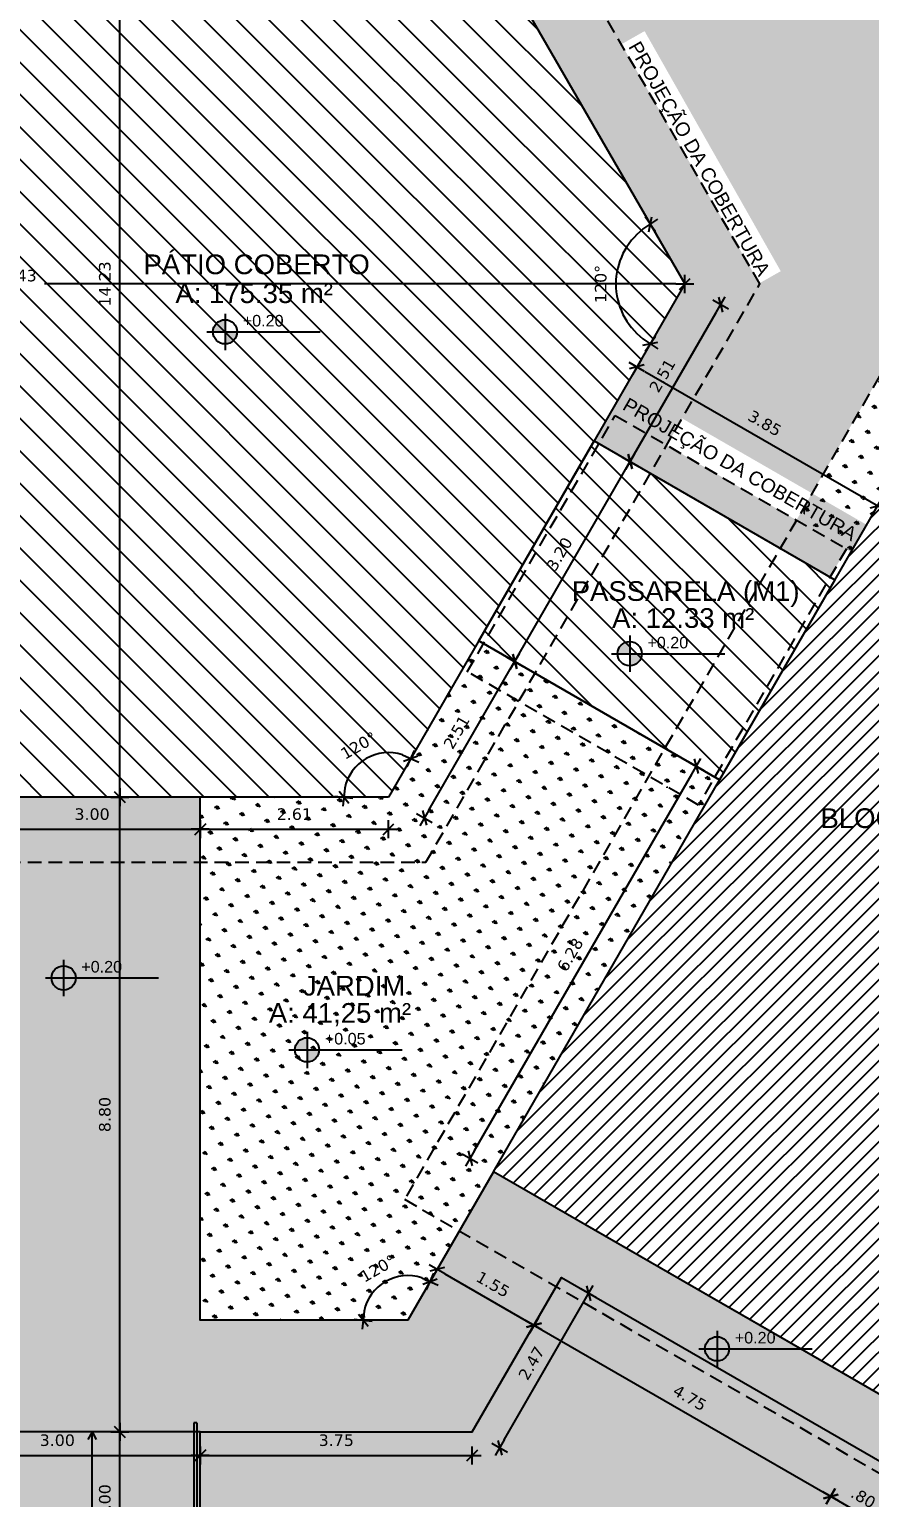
# Model space of a CAD drawing. Extents: x 386 to 569, y 47 to 136.
# Drawn here: x 452.67 to 464.32, y 81.12 to 101.48 of the extents above; entities that cross this region are included whole.
import ezdxf

# ---------------------------------------------------------------- set-up
doc = ezdxf.new("R2010")
doc.units = 0
doc.header["$LTSCALE"] = 0.005
doc.header["$PDMODE"] = 3
doc.linetypes.add('HIDDEN', pattern=[9.525, 6.35, -3.175])
doc.linetypes.add('TRACEJADO_G', pattern=[0.375, 0.25, -0.125])
doc.layers.get('0').update_dxf_attribs({"linetype": 'CONTINUOUS'})
doc.layers.get('DEFPOINTS').update_dxf_attribs({"linetype": 'CONTINUOUS'})
for name, color, linetype in [('A-PARED', 5, 'CONTINUOUS'), ('A-PAREDE', 5, 'CONTINUOUS'), ('A-PISOS-CTEL', 2, 'TRACEJADO_G'), ('A-PISOS-NIVEL', 1, 'CONTINUOUS'), ('A-PROJCOBERTURA', 7, 'HIDDEN'), ('AR-VEGETAÇÃO_árvores', 96, 'HIDDEN'), ('ARQ-CTA-1_100', 1, 'CONTINUOUS'), ('ARQ-HTC', 9, 'CONTINUOUS'), ('ARQ-PIS-VISTA', 8, 'CONTINUOUS'), ('ARQ-SMB-1_100', 1, 'CONTINUOUS'), ('ARQ-TXT-1_050', 2, 'CONTINUOUS'), ('ARQ-TXT-1_075', 2, 'CONTINUOUS')]:
    doc.layers.add(name, color=color, linetype=linetype)
doc.styles.add('ESC-50-A20', font='arial.ttf', dxfattribs={"height": 0.1})
doc.styles.add('FNDE Texto Cota 0100', font='verdana.ttf', dxfattribs={"height": 0.16})
doc.dimstyles.new('FNDE 1-0100', dxfattribs={"dimscale": 2.5, "dimtxt": 0.16, "dimasz": 0.05, "dimexe": 0.15, "dimexo": 0.15, "dimgap": 0.05, "dimtad": 1, "dimzin": 4, "dimdsep": 46, "dimtxsty": 'FNDE Texto Cota 0100', "dimblk": 'tic', "dimcen": 0.15, "dimdle": 0.15, "dimse1": 1, "dimse2": 1, "dimclrd": 251, "dimclre": 251, "dimclrt": 256, "dimaunit": 1, "dimadec": 3, "dimazin": 0, "dimtfac": 1, "dimtix": 1, "dimtmove": 2, "dimatfit": 3, "dimldrblk": 'tic', "dimfxl": 0.15, "dimtvp": 1, "dimtolj": 1, "dimtzin": 0, "dimarcsym": 0})
pattern_1 = [(255, (84.715, 34.55552), (0.127, -0.21997045), [0.047625, -0.31158524]), (210, (84.715, 34.55552), (0.127, -0.21997045), [0.047625, -0.206375]), (300, (84.715, 34.55552), (0.21997045, 0.127), [0.047625, -0.206375])]

# ---------------------------------------------------------------- blocks, each defined once
blk = doc.blocks.new('tic')
at = {"color": 251}
for p, q in [((-1, 0), (1, 0)), ((0, -1), (0, 1))]:
    blk.add_line(p, q, dxfattribs=at)
blk.add_line((-0.6, -0.6), (0.6, 0.6))
blk = doc.blocks.new('*D22')
at = {"layer": 'ARQ-CTA-1_100', "color": 251, "lineweight": -2, "transparency": 16777216}
blk.add_line((453.929, 79.159), (453.929, 81.909), dxfattribs=at)
at = {"layer": 'DEFPOINTS', "color": 0, "transparency": 16777216}
for p in [(453.929, 82.034), (455.043, 82.034), (455.043, 79.034)]:
    blk.add_point(p, dxfattribs=at)
at = {"layer": 'ARQ-CTA-1_100', "color": 251, "lineweight": -2, "transparency": 16777216, "xscale": 0.125, "yscale": 0.125, "zscale": 0.125}
for p, rotation in [((453.929, 82.034), 90), ((453.929, 79.034), 270)]:
    blk.add_blockref('tic', p, dxfattribs=dict(at, rotation=rotation))
at = {"layer": 'ARQ-CTA-1_100', "transparency": 16777216, "insert": (453.721, 81.065), "char_height": 0.16, "attachment_point": 5, "rotation": 90, "style": 'FNDE Texto Cota 0100'}
blk.add_mtext('\\A1;3.00', dxfattribs=at)
blk = doc.blocks.new('*D23')
at = {"layer": 'ARQ-CTA-1_100', "color": 251, "lineweight": -2, "transparency": 16777216}
blk.add_line((453.929, 82.159), (453.929, 90.709), dxfattribs=at)
at = {"layer": 'DEFPOINTS', "color": 0, "transparency": 16777216}
for p in [(453.929, 90.834), (455.043, 90.834), (455.043, 82.034)]:
    blk.add_point(p, dxfattribs=at)
at = {"layer": 'ARQ-CTA-1_100', "color": 251, "lineweight": -2, "transparency": 16777216, "xscale": 0.125, "yscale": 0.125, "zscale": 0.125}
for p, rotation in [((453.929, 90.834), 90), ((453.929, 82.034), 270)]:
    blk.add_blockref('tic', p, dxfattribs=dict(at, rotation=rotation))
at = {"layer": 'ARQ-CTA-1_100', "transparency": 16777216, "insert": (453.721, 86.434), "char_height": 0.16, "attachment_point": 5, "rotation": 90, "style": 'FNDE Texto Cota 0100'}
blk.add_mtext('\\A1;8.80', dxfattribs=at)
blk = doc.blocks.new('*D29')
at = {"layer": 'ARQ-CTA-1_100', "color": 251, "lineweight": -2, "transparency": 16777216}
blk.add_line((458.434, 84.226), (459.56, 83.576), dxfattribs=at)
at = {"layer": 'DEFPOINTS', "color": 0, "transparency": 16777216}
for p in [(459.106, 85.641), (460.449, 84.867), (459.668, 83.514)]:
    blk.add_point(p, dxfattribs=at)
at = {"layer": 'ARQ-CTA-1_100', "color": 251, "lineweight": -2, "transparency": 16777216, "xscale": 0.125, "yscale": 0.125, "zscale": 0.125}
for p, rotation in [((458.326, 84.288), 150.0227978789123), ((459.668, 83.514), 330.0227978789123)]:
    blk.add_blockref('tic', p, dxfattribs=dict(at, rotation=rotation))
at = {"layer": 'ARQ-CTA-1_100', "transparency": 16777216, "insert": (459.1, 84.08), "char_height": 0.16, "attachment_point": 5, "rotation": 330.0228, "style": 'FNDE Texto Cota 0100'}
blk.add_mtext('\\A1;1.55', dxfattribs=at)
blk = doc.blocks.new('*D30')
at = {"layer": 'ARQ-CTA-1_100', "color": 251, "lineweight": -2, "transparency": 16777216}
blk.add_line((459.776, 83.451), (463.674, 81.202), dxfattribs=at)
at = {"layer": 'DEFPOINTS', "color": 0, "transparency": 16777216}
for p in [(460.449, 84.867), (464.563, 82.493), (463.782, 81.14)]:
    blk.add_point(p, dxfattribs=at)
at = {"layer": 'ARQ-CTA-1_100', "color": 251, "lineweight": -2, "transparency": 16777216, "xscale": 0.125, "yscale": 0.125, "zscale": 0.125}
for p, rotation in [((459.668, 83.513), 150.0227978788744), ((463.782, 81.14), 330.0227978788744)]:
    blk.add_blockref('tic', p, dxfattribs=dict(at, rotation=rotation))
at = {"layer": 'ARQ-CTA-1_100', "transparency": 16777216, "insert": (461.828, 82.506), "char_height": 0.16, "attachment_point": 5, "rotation": 330.0228, "style": 'FNDE Texto Cota 0100'}
blk.add_mtext('\\A1;4.75', dxfattribs=at)
blk = doc.blocks.new('*D31')
at = {"layer": 'ARQ-CTA-1_100', "color": 251, "lineweight": -2, "transparency": 16777216}
blk.add_line((463.891, 81.077), (464.367, 80.803), dxfattribs=at)
at = {"layer": 'DEFPOINTS', "color": 0, "transparency": 16777216}
for p in [(464.563, 82.493), (465.256, 82.094), (464.475, 80.74)]:
    blk.add_point(p, dxfattribs=at)
at = {"layer": 'ARQ-CTA-1_100', "color": 251, "lineweight": -2, "transparency": 16777216, "xscale": 0.125, "yscale": 0.125, "zscale": 0.125}
for p, rotation in [((463.782, 81.14), 150.0227978788753), ((464.475, 80.74), 330.0227978788753)]:
    blk.add_blockref('tic', p, dxfattribs=dict(at, rotation=rotation))
at = {"layer": 'ARQ-CTA-1_100', "transparency": 16777216, "insert": (464.233, 81.121), "char_height": 0.16, "attachment_point": 5, "rotation": 330.0228, "style": 'FNDE Texto Cota 0100'}
blk.add_mtext('\\A1;.80', dxfattribs=at)
blk = doc.blocks.new('*D68')
at = {"layer": 'ARQ-CTA-1_100', "color": 251, "lineweight": -2, "ltscale": 0.1, "transparency": 16777216}
blk.add_line((461.203, 96.737), (464.324, 94.937), dxfattribs=at)
at = {"layer": 'DEFPOINTS', "color": 0, "ltscale": 0.1, "transparency": 16777216}
for p in [(460.503, 95.774), (464.432, 94.874), (463.84, 93.849)]:
    blk.add_point(p, dxfattribs=at)
at = {"layer": 'ARQ-CTA-1_100', "color": 251, "lineweight": -2, "ltscale": 0.1, "transparency": 16777216, "xscale": 0.125, "yscale": 0.125, "zscale": 0.125}
for p, rotation in [((461.094, 96.799), 150.0227978788346), ((464.432, 94.874), 330.0227978788346)]:
    blk.add_blockref('tic', p, dxfattribs=dict(at, rotation=rotation))
at = {"layer": 'ARQ-CTA-1_100', "ltscale": 0.1, "transparency": 16777216, "insert": (462.867, 96.018), "char_height": 0.16, "attachment_point": 5, "rotation": 330.0228, "style": 'FNDE Texto Cota 0100'}
blk.add_mtext('\\A1;3.85', dxfattribs=at)
blk = doc.blocks.new('*D69')
at = {"layer": 'ARQ-CTA-1_100', "color": 251, "lineweight": -2, "ltscale": 0.1, "transparency": 16777216}
blk.add_line((459.463, 92.823), (460.937, 95.378), dxfattribs=at)
at = {"layer": 'DEFPOINTS', "color": 0, "ltscale": 0.1, "transparency": 16777216}
for p in [(461, 95.487), (461.424, 95.242), (459.825, 92.47)]:
    blk.add_point(p, dxfattribs=at)
at = {"layer": 'ARQ-CTA-1_100', "color": 251, "lineweight": -2, "ltscale": 0.1, "transparency": 16777216, "xscale": 0.125, "yscale": 0.125, "zscale": 0.125}
for p, rotation in [((461, 95.487), 60.02279787893405), ((459.401, 92.715), 240.0227978789341)]:
    blk.add_blockref('tic', p, dxfattribs=dict(at, rotation=rotation))
at = {"layer": 'ARQ-CTA-1_100', "ltscale": 0.1, "transparency": 16777216, "insert": (460.02, 94.205), "char_height": 0.16, "attachment_point": 5, "rotation": 60.0228, "style": 'FNDE Texto Cota 0100'}
blk.add_mtext('\\A1;3.20', dxfattribs=at)
blk = doc.blocks.new('*D74')
at = {"layer": 'ARQ-CTA-1_100', "color": 251, "lineweight": -2, "transparency": 16777216}
blk.add_line((453.929, 90.959), (453.929, 104.939), dxfattribs=at)
at = {"layer": 'DEFPOINTS', "color": 0, "transparency": 16777216}
for p in [(453.929, 105.064), (457.651, 105.064), (457.651, 90.834)]:
    blk.add_point(p, dxfattribs=at)
at = {"layer": 'ARQ-CTA-1_100', "color": 251, "lineweight": -2, "transparency": 16777216, "xscale": 0.125, "yscale": 0.125, "zscale": 0.125}
for p, rotation in [((453.929, 105.064), 90), ((453.929, 90.834), 270)]:
    blk.add_blockref('tic', p, dxfattribs=dict(at, rotation=rotation))
at = {"layer": 'ARQ-CTA-1_100', "transparency": 16777216, "insert": (453.721, 97.949), "char_height": 0.16, "attachment_point": 5, "rotation": 90, "style": 'FNDE Texto Cota 0100'}
blk.add_mtext('\\A1;14.23', dxfattribs=at)
blk = doc.blocks.new('*D78')
at = {"layer": 'ARQ-CTA-1_100', "color": 251, "lineweight": -2, "transparency": 16777216}
for p, q in [((445.453, 97.949), (452.04, 97.949)), ((461.634, 97.949), (452.883, 97.949))]:
    blk.add_line(p, q, dxfattribs=at)
at = {"layer": 'DEFPOINTS', "color": 0, "transparency": 16777216}
for p in [(445.328, 97.949), (461.759, 97.949), (461.759, 97.949)]:
    blk.add_point(p, dxfattribs=at)
at = {"layer": 'ARQ-CTA-1_100', "color": 251, "lineweight": -2, "transparency": 16777216, "xscale": 0.125, "yscale": 0.125, "zscale": 0.125, "rotation": 180}
blk.add_blockref('tic', (445.328, 97.949), dxfattribs=at)
at = {"layer": 'ARQ-CTA-1_100', "color": 251, "lineweight": -2, "transparency": 16777216, "xscale": 0.125, "yscale": 0.125, "zscale": 0.125}
blk.add_blockref('tic', (461.759, 97.949), dxfattribs=at)
at = {"layer": 'ARQ-CTA-1_100', "transparency": 16777216, "insert": (452.462, 98.064), "char_height": 0.16, "attachment_point": 5, "style": 'FNDE Texto Cota 0100'}
blk.add_mtext('\\A1;16.43', dxfattribs=at)
blk = doc.blocks.new('*D91')
at = {"layer": 'ARQ-CTA-1_100', "color": 251, "lineweight": -2, "transparency": 16777216}
blk.add_arc((457.919, 83.584), 0.618, 71.6189, 168.3869, dxfattribs=at)
at = {"layer": 'DEFPOINTS', "color": 0, "transparency": 16777216}
for p in [(459.106, 85.641), (457.811, 84.193), (455.043, 83.584), (457.919, 83.584), (457.919, 83.584)]:
    blk.add_point(p, dxfattribs=at)
at = {"layer": 'ARQ-CTA-1_100', "color": 251, "lineweight": -2, "transparency": 16777216, "xscale": 0.125, "yscale": 0.125, "zscale": 0.125}
for p, rotation in [((458.228, 84.119), 335.8123028510507), ((457.301, 83.584), 264.1934298859485)]:
    blk.add_blockref('tic', p, dxfattribs=dict(at, rotation=rotation))
at = {"layer": 'ARQ-CTA-1_100', "transparency": 16777216, "insert": (457.506, 84.3), "char_height": 0.16, "attachment_point": 5, "rotation": 30.0029, "style": 'FNDE Texto Cota 0100'}
blk.add_mtext('\\A1;120°', dxfattribs=at)
blk = doc.blocks.new('*D94')
at = {"layer": 'ARQ-CTA-1_100', "color": 251, "lineweight": -2, "transparency": 16777216}
blk.add_line((459.256, 81.923), (460.365, 83.847), dxfattribs=at)
at = {"layer": 'DEFPOINTS', "color": 0, "transparency": 16777216}
for p in [(460.048, 84.174), (460.428, 83.955), (458.813, 82.034)]:
    blk.add_point(p, dxfattribs=at)
at = {"layer": 'ARQ-CTA-1_100', "color": 251, "lineweight": -2, "transparency": 16777216, "xscale": 0.125, "yscale": 0.125, "zscale": 0.125}
for p, rotation in [((460.428, 83.955), 60.02279787886675), ((459.194, 81.815), 240.0227978788667)]:
    blk.add_blockref('tic', p, dxfattribs=dict(at, rotation=rotation))
at = {"layer": 'ARQ-CTA-1_100', "transparency": 16777216, "insert": (459.632, 82.988), "char_height": 0.16, "attachment_point": 5, "rotation": 60.0228, "style": 'FNDE Texto Cota 0100'}
blk.add_mtext('\\A1;2.47', dxfattribs=at)
blk = doc.blocks.new('*D95')
at = {"layer": 'ARQ-CTA-1_100', "color": 251, "lineweight": -2, "transparency": 16777216}
blk.add_arc((457.651, 90.834), 0.618, 71.6189, 168.3869, dxfattribs=at)
at = {"layer": 'DEFPOINTS', "color": 0, "transparency": 16777216}
for p in [(458.838, 92.891), (457.544, 91.443), (454.776, 90.834), (457.651, 90.834), (457.651, 90.834)]:
    blk.add_point(p, dxfattribs=at)
at = {"layer": 'ARQ-CTA-1_100', "color": 251, "lineweight": -2, "transparency": 16777216, "xscale": 0.125, "yscale": 0.125, "zscale": 0.125}
for p, rotation in [((457.96, 91.369), 335.8123028510526), ((457.033, 90.834), 264.1934298859485)]:
    blk.add_blockref('tic', p, dxfattribs=dict(at, rotation=rotation))
at = {"layer": 'ARQ-CTA-1_100', "transparency": 16777216, "insert": (457.238, 91.55), "char_height": 0.16, "attachment_point": 5, "rotation": 30.0029, "style": 'FNDE Texto Cota 0100'}
blk.add_mtext('\\A1;120°', dxfattribs=at)
blk = doc.blocks.new('*D96')
at = {"layer": 'ARQ-CTA-1_100', "color": 251, "lineweight": -2, "transparency": 16777216}
blk.add_arc((461.759, 97.949), 0.956, 127.4939, 232.5061, dxfattribs=at)
at = {"layer": 'DEFPOINTS', "color": 0, "transparency": 16777216}
for p in [(457.651, 105.064), (460.86, 98.276), (461.759, 97.949), (461.759, 97.949), (457.651, 90.834)]:
    blk.add_point(p, dxfattribs=at)
at = {"layer": 'ARQ-CTA-1_100', "color": 251, "lineweight": -2, "transparency": 16777216, "xscale": 0.125, "yscale": 0.125, "zscale": 0.125}
for p, rotation in [((461.281, 98.777), 33.7469671182396), ((461.281, 97.121), 326.2530328817442)]:
    blk.add_blockref('tic', p, dxfattribs=dict(at, rotation=rotation))
at = {"layer": 'ARQ-CTA-1_100', "transparency": 16777216, "insert": (460.594, 97.949), "char_height": 0.16, "attachment_point": 5, "rotation": 90, "style": 'FNDE Texto Cota 0100'}
blk.add_mtext('\\A1;120°', dxfattribs=at)
blk = doc.blocks.new('FNDE-Nível Planta-1_100')
at = {"linetype": 'Continuous', "ltscale": 0.5}
h = blk.add_hatch(color=251, dxfattribs=at)
h.paths.add_polyline_path([(135.657, 7.813), (135.657, 7.981, 0.414214), (135.489, 7.813)])
h.paths.add_polyline_path([(135.657, 7.813), (135.657, 7.645, 0.414214), (135.825, 7.813)])
at = {"color": 251}
for p, q in [((135.657, 8.065), (135.657, 7.561)), ((135.405, 7.813), (135.825, 7.813)), ((135.825, 7.813), (136.974, 7.813))]:
    blk.add_line(p, q, dxfattribs=at)
blk.add_circle((135.657, 7.813), 0.168, dxfattribs=at)
blk = doc.blocks.new('*D107')
at = {"layer": 'ARQ-CTA-1_100', "color": 251, "lineweight": -2, "ltscale": 0.1, "transparency": 16777216}
blk.add_line((452.168, 81.709), (454.918, 81.709), dxfattribs=at)
at = {"layer": 'DEFPOINTS', "color": 0, "ltscale": 0.1, "transparency": 16777216}
for p in [(452.043, 82.034), (455.043, 82.034), (455.043, 81.709)]:
    blk.add_point(p, dxfattribs=at)
at = {"layer": 'ARQ-CTA-1_100', "color": 251, "lineweight": -2, "ltscale": 0.1, "transparency": 16777216, "xscale": 0.125, "yscale": 0.125, "zscale": 0.125, "rotation": 180}
blk.add_blockref('tic', (452.043, 81.709), dxfattribs=at)
at = {"layer": 'ARQ-CTA-1_100', "color": 251, "lineweight": -2, "ltscale": 0.1, "transparency": 16777216, "xscale": 0.125, "yscale": 0.125, "zscale": 0.125}
blk.add_blockref('tic', (455.043, 81.709), dxfattribs=at)
at = {"layer": 'ARQ-CTA-1_100', "ltscale": 0.1, "transparency": 16777216, "insert": (453.061, 81.918), "char_height": 0.16, "attachment_point": 5, "style": 'FNDE Texto Cota 0100'}
blk.add_mtext('\\A1;3.00', dxfattribs=at)
blk = doc.blocks.new('*D108')
at = {"layer": 'ARQ-CTA-1_100', "color": 251, "lineweight": -2, "ltscale": 0.1, "transparency": 16777216}
blk.add_line((455.168, 81.709), (458.688, 81.709), dxfattribs=at)
at = {"layer": 'DEFPOINTS', "color": 0, "ltscale": 0.1, "transparency": 16777216}
for p in [(455.043, 82.034), (458.813, 82.034), (458.813, 81.709)]:
    blk.add_point(p, dxfattribs=at)
at = {"layer": 'ARQ-CTA-1_100', "color": 251, "lineweight": -2, "ltscale": 0.1, "transparency": 16777216, "xscale": 0.125, "yscale": 0.125, "zscale": 0.125, "rotation": 180}
blk.add_blockref('tic', (455.043, 81.709), dxfattribs=at)
at = {"layer": 'ARQ-CTA-1_100', "color": 251, "lineweight": -2, "ltscale": 0.1, "transparency": 16777216, "xscale": 0.125, "yscale": 0.125, "zscale": 0.125}
blk.add_blockref('tic', (458.813, 81.709), dxfattribs=at)
at = {"layer": 'ARQ-CTA-1_100', "ltscale": 0.1, "transparency": 16777216, "insert": (456.928, 81.918), "char_height": 0.16, "attachment_point": 5, "style": 'FNDE Texto Cota 0100'}
blk.add_mtext('\\A1;3.75', dxfattribs=at)
blk = doc.blocks.new('*D111')
at = {"layer": 'ARQ-CTA-1_100', "color": 251, "lineweight": -2, "ltscale": 0.1, "transparency": 16777216}
blk.add_line((458.212, 90.655), (459.338, 92.607), dxfattribs=at)
at = {"layer": 'DEFPOINTS', "color": 0, "ltscale": 0.1, "transparency": 16777216}
for p in [(458.903, 93.002), (459.401, 92.715), (457.651, 90.834)]:
    blk.add_point(p, dxfattribs=at)
at = {"layer": 'ARQ-CTA-1_100', "color": 251, "lineweight": -2, "ltscale": 0.1, "transparency": 16777216, "xscale": 0.125, "yscale": 0.125, "zscale": 0.125}
for p, rotation in [((459.401, 92.715), 60.00000000000362), ((458.149, 90.547), 240.0000000000036)]:
    blk.add_blockref('tic', p, dxfattribs=dict(at, rotation=rotation))
at = {"layer": 'ARQ-CTA-1_100', "ltscale": 0.1, "transparency": 16777216, "insert": (458.595, 91.735), "char_height": 0.16, "attachment_point": 5, "rotation": 60, "style": 'FNDE Texto Cota 0100'}
blk.add_mtext('\\A1;2.51', dxfattribs=at)
blk = doc.blocks.new('*D112')
at = {"layer": 'ARQ-CTA-1_100', "color": 251, "lineweight": -2, "ltscale": 0.1, "transparency": 16777216}
blk.add_line((461.062, 95.595), (462.193, 97.554), dxfattribs=at)
at = {"layer": 'DEFPOINTS', "color": 0, "ltscale": 0.1, "transparency": 16777216}
for p in [(461.759, 97.949), (462.256, 97.662), (460.503, 95.774)]:
    blk.add_point(p, dxfattribs=at)
at = {"layer": 'ARQ-CTA-1_100', "color": 251, "lineweight": -2, "ltscale": 0.1, "transparency": 16777216, "xscale": 0.125, "yscale": 0.125, "zscale": 0.125}
for p, rotation in [((462.256, 97.662), 60.00000000000294), ((461, 95.487), 240.000000000003)]:
    blk.add_blockref('tic', p, dxfattribs=dict(at, rotation=rotation))
at = {"layer": 'ARQ-CTA-1_100', "ltscale": 0.1, "transparency": 16777216, "insert": (461.447, 96.679), "char_height": 0.16, "attachment_point": 5, "rotation": 60, "style": 'FNDE Texto Cota 0100'}
blk.add_mtext('\\A1;2.51', dxfattribs=at)
blk = doc.blocks.new('*D116')
at = {"layer": 'ARQ-CTA-1_100', "color": 251, "lineweight": -2, "ltscale": 0.1, "transparency": 16777216}
blk.add_line((452.168, 90.389), (454.918, 90.389), dxfattribs=at)
at = {"layer": 'DEFPOINTS', "color": 0, "ltscale": 0.1, "transparency": 16777216}
for p in [(452.043, 90.834), (455.043, 90.834), (455.043, 90.389)]:
    blk.add_point(p, dxfattribs=at)
at = {"layer": 'ARQ-CTA-1_100', "color": 251, "lineweight": -2, "ltscale": 0.1, "transparency": 16777216, "xscale": 0.125, "yscale": 0.125, "zscale": 0.125, "rotation": 180}
blk.add_blockref('tic', (452.043, 90.389), dxfattribs=at)
at = {"layer": 'ARQ-CTA-1_100', "color": 251, "lineweight": -2, "ltscale": 0.1, "transparency": 16777216, "xscale": 0.125, "yscale": 0.125, "zscale": 0.125}
blk.add_blockref('tic', (455.043, 90.389), dxfattribs=at)
at = {"layer": 'ARQ-CTA-1_100', "ltscale": 0.1, "transparency": 16777216, "insert": (453.543, 90.598), "char_height": 0.16, "attachment_point": 5, "style": 'FNDE Texto Cota 0100'}
blk.add_mtext('\\A1;3.00', dxfattribs=at)
blk = doc.blocks.new('*D117')
at = {"layer": 'ARQ-CTA-1_100', "color": 251, "lineweight": -2, "ltscale": 0.1, "transparency": 16777216}
blk.add_line((455.168, 90.389), (457.526, 90.389), dxfattribs=at)
at = {"layer": 'DEFPOINTS', "color": 0, "ltscale": 0.1, "transparency": 16777216}
for p in [(455.043, 90.834), (457.651, 90.834), (457.651, 90.389)]:
    blk.add_point(p, dxfattribs=at)
at = {"layer": 'ARQ-CTA-1_100', "color": 251, "lineweight": -2, "ltscale": 0.1, "transparency": 16777216, "xscale": 0.125, "yscale": 0.125, "zscale": 0.125, "rotation": 180}
blk.add_blockref('tic', (455.043, 90.389), dxfattribs=at)
at = {"layer": 'ARQ-CTA-1_100', "color": 251, "lineweight": -2, "ltscale": 0.1, "transparency": 16777216, "xscale": 0.125, "yscale": 0.125, "zscale": 0.125}
blk.add_blockref('tic', (457.651, 90.389), dxfattribs=at)
at = {"layer": 'ARQ-CTA-1_100', "ltscale": 0.1, "transparency": 16777216, "insert": (456.347, 90.598), "char_height": 0.16, "attachment_point": 5, "style": 'FNDE Texto Cota 0100'}
blk.add_mtext('\\A1;2.61', dxfattribs=at)
blk = doc.blocks.new('*D119')
at = {"layer": 'ARQ-CTA-1_100', "color": 251, "lineweight": -2, "ltscale": 0.1, "transparency": 16777216}
blk.add_line((458.846, 85.935), (461.856, 91.154), dxfattribs=at)
at = {"layer": 'DEFPOINTS', "color": 0, "ltscale": 0.1, "transparency": 16777216}
for p in [(461.919, 91.263), (462.241, 91.077), (459.106, 85.641)]:
    blk.add_point(p, dxfattribs=at)
at = {"layer": 'ARQ-CTA-1_100', "color": 251, "lineweight": -2, "ltscale": 0.1, "transparency": 16777216, "xscale": 0.125, "yscale": 0.125, "zscale": 0.125}
for p, rotation in [((461.919, 91.263), 60.0227978788732), ((458.783, 85.827), 240.0227978788732)]:
    blk.add_blockref('tic', p, dxfattribs=dict(at, rotation=rotation))
at = {"layer": 'ARQ-CTA-1_100', "ltscale": 0.1, "transparency": 16777216, "insert": (460.17, 88.649), "char_height": 0.16, "attachment_point": 5, "rotation": 60.0228, "style": 'FNDE Texto Cota 0100'}
blk.add_mtext('\\A1;6.28', dxfattribs=at)

msp = doc.modelspace()

# ---------------------------------------------------------------- hatches: boundary and pattern name
at = {"layer": 'AR-VEGETAÇÃO_árvores'}
h = msp.add_hatch(dxfattribs=at)
h.set_pattern_fill('GRASS', color=256, scale=0.01, angle=165)
h.set_pattern_definition(pattern_1)
h.paths.add_polyline_path([(425.06794, 79.63853), (413.63733, 79.66805), (410.71794, 79.63859), (410.71794, 93.82725), (407.54331, 93.82725), (407.54331, 72.06852), (407.64331, 72.06852), (425.06794, 72.0685)])
edge = h.paths.add_edge_path(flags=16)
edge.add_arc((461.07744, 105.2189), 0.168, 0, 360)
edge = h.paths.add_edge_path(flags=16)
edge.add_arc((480.79676, 101.70755), 4.8, 5.979157, 174.020843, ccw=False)
edge.add_line((485.57065, 102.20755), (484.9669, 102.20755))
edge.add_arc((480.79676, 101.70755), 4.2, 6.837141, 173.162859)
edge.add_line((476.62663, 102.20755), (476.02288, 102.20755))
edge = h.paths.add_edge_path(flags=16)
edge.add_line((476.02288, 101.20755), (476.62663, 101.20755))
edge.add_arc((480.79676, 101.70755), 4.2, 186.837141, 353.162859)
edge.add_line((484.9669, 101.20755), (485.57065, 101.20755))
edge.add_arc((480.79676, 101.70755), 4.8, 185.979157, 354.020843, ccw=False)
edge = h.paths.add_edge_path(flags=16)
edge.add_arc((480.79676, 101.70755), 3.2, 8.989299, 171.010701, ccw=False)
edge.add_line((483.95746, 102.20755), (483.45006, 102.20755))
edge.add_arc((480.79676, 101.70755), 2.7, 10.671929, 169.328071)
edge.add_line((478.14346, 102.20755), (477.63607, 102.20755))
edge = h.paths.add_edge_path(flags=16)
edge.add_line((477.63607, 101.20755), (478.14346, 101.20755))
edge.add_arc((480.79676, 101.70755), 2.7, 190.671929, 349.328071)
edge.add_line((483.45006, 101.20755), (483.95746, 101.20755))
edge.add_arc((480.79676, 101.70755), 3.2, 188.989299, 351.010701, ccw=False)
edge = h.paths.add_edge_path(flags=16)
edge.add_arc((480.79676, 101.70755), 1.7, 17.104635, 162.895365, ccw=False)
edge.add_line((482.42157, 102.20755), (481.88763, 102.20755))
edge.add_arc((480.79676, 101.70755), 1.2, 24.624318, 155.375682)
edge.add_line((479.70589, 102.20755), (479.17196, 102.20755))
edge = h.paths.add_edge_path(flags=0)
edge.add_line((479.17196, 101.20755), (479.70589, 101.20755))
edge.add_arc((480.79676, 101.70755), 1.2, 204.624318, 335.375682)
edge.add_line((481.88763, 101.20755), (482.42157, 101.20755))
edge.add_arc((480.79676, 101.70755), 1.7, 197.104635, 342.895365, ccw=False)
h.paths.add_polyline_path([(469.72227, 98.54591), (472.64923, 96.85758), (472.86597, 97.23332), (469.939, 98.92165)], flags=17)
h.paths.add_polyline_path([(460.82382, 101.24074), (462.71109, 97.91247), (463.08842, 98.12643), (461.20115, 101.4547)], flags=17)
h.paths.add_polyline_path([(460.75428, 96.14277), (464.06856, 94.23103), (464.28529, 94.60677), (460.97102, 96.51851)], flags=17)
h.paths.add_polyline_path([(461.28214, 105.24993), (461.9294, 105.24993), (461.9294, 105.49501), (461.28214, 105.49501)], flags=16)
h.paths.add_polyline_path([(479.66817, 93.79374), (479.66817, 94.212)])
h.paths.add_polyline_path([(480.31049, 94.1508), (480.31049, 94.67076)], flags=16)
h.paths.add_polyline_path([(478.73328, 101.58034), (482.88007, 101.58034), (482.88007, 101.94593), (478.73328, 101.94593)], flags=16)
edge = h.paths.add_edge_path()
edge.add_line((420.29541, 108.78852), (423.92196, 108.78852))
edge.add_line((423.92196, 108.78852), (423.92196, 103.88852))
edge.add_line((423.92196, 103.88852), (424.95831, 103.88852))
edge.add_line((424.95831, 103.88852), (425.14331, 108.91852))
edge.add_line((425.14331, 108.91852), (424.04331, 108.91852))
edge.add_line((424.04331, 108.91852), (424.04331, 117.66852))
edge.add_line((424.04331, 117.66852), (483.04331, 117.66852))
edge.add_line((483.04331, 117.66852), (483.04331, 108.91852))
edge.add_line((483.04331, 108.91852), (455.59331, 108.91852))
edge.add_line((455.59331, 108.91852), (455.59331, 105.96404))
edge.add_line((455.59331, 105.96404), (458.17066, 105.96404))
edge.add_line((458.17066, 105.96404), (462.79801, 97.94924))
edge.add_line((462.79801, 97.94924), (461.50732, 95.71369))
edge.add_line((461.50732, 95.71369), (463.30701, 94.67559))
edge.add_line((463.30701, 94.67559), (466.61401, 100.40874))
edge.add_line((466.61401, 100.40874), (473.60877, 96.37403))
edge.add_line((473.60877, 96.37403), (472.13839, 93.82725))
edge.add_line((472.13839, 93.82725), (477.0631, 93.82725))
edge.add_arc((478.14331, 93.61852), 1.10019, 10.9363, 169.0637, ccw=False)
edge.add_line((479.22352, 93.82725), (487.14331, 93.82725))
edge.add_line((487.14331, 93.82725), (487.14331, 121.76852))
edge.add_line((487.14331, 121.76852), (420.29541, 121.76852))
edge.add_line((420.29541, 121.76852), (420.29541, 119.62724))
edge.add_line((420.29541, 119.62724), (422.45147, 119.62724))
edge.add_line((422.45147, 119.62724), (422.45147, 109.62724))
edge.add_line((422.45147, 109.62724), (420.29541, 109.62724))
edge.add_line((420.29541, 109.62724), (420.29541, 108.78852))
h.paths.add_polyline_path([(412.47196, 103.88852), (412.47196, 108.78852), (420.29541, 108.78852), (420.29541, 109.62724), (411.04331, 109.62724), (411.04331, 119.62724), (420.29541, 119.62724), (420.29541, 121.76852), (407.54331, 121.76852), (407.54331, 93.82725), (410.71794, 93.92526), (410.71794, 103.88852)])
h = msp.add_hatch(dxfattribs=at)
h.set_pattern_fill('GRASS', color=256, scale=0.01, angle=165)
h.set_pattern_definition(pattern_1)
h.paths.add_polyline_path([(455.04331, 82.03443), (455.04331, 74.61636), (458.08005, 74.61636), (459.55105, 72.06852), (475.53558, 72.06852), (476.90849, 74.44867), (460.04768, 84.17432), (458.81335, 82.03443)])
h.paths.add_polyline_path([(425.06794, 76.06852), (425.06794, 72.06852), (447.54331, 72.06852), (449.00657, 74.61636), (452.04331, 74.61636), (452.04331, 76.06852), (444.04581, 76.06852), (444.04581, 73.06852), (434.04581, 73.06852), (434.04581, 76.06852)])
h.paths.add_polyline_path([(424.04331, 108.91852), (423.92196, 103.88852), (426.81794, 103.88852), (426.81794, 77.81852), (452.04331, 77.81852), (452.04331, 82.03443), (448.28088, 82.03443), (447.09267, 84.09246), (442.19963, 81.26746), (433.42463, 96.46621), (440.43943, 100.51621), (443.80354, 94.6894), (445.5793, 95.71369), (444.28861, 97.94924), (448.91596, 105.96404), (451.49331, 105.96404), (451.49331, 108.91852)])
edge = h.paths.add_edge_path()
edge.add_arc((478.14331, 93.61852), 1.10019, 169.896119, 370.282158)
edge.add_line((479.22583, 93.8149), (487.14331, 93.82722))
edge.add_line((487.14331, 93.82722), (487.14331, 85.17274))
edge.add_line((487.14331, 85.17274), (472.12488, 93.80385))
edge.add_line((472.12488, 93.80385), (477.06018, 93.81153))
h = msp.add_hatch(dxfattribs=at)
h.set_pattern_fill('GRASS', color=256, scale=0.01, angle=165)
h.set_pattern_definition(pattern_1)
h.paths.add_polyline_path([(458.17066, 105.96404), (455.59331, 105.96404), (455.59331, 105.14128), (455.14331, 105.14128), (455.14331, 105.06404), (457.65105, 105.06404), (461.75878, 97.94924), (460.50271, 95.77367), (460.56818, 95.73591), (460.79302, 96.12571), (461.50732, 95.71369), (462.79512, 97.94424, 0.26794919), (462.79512, 97.95424)])
h.paths.add_polyline_path([(460.79302, 96.12571), (460.56818, 95.73591), (461.28232, 95.32398), (461.50732, 95.71369)])
h.paths.add_polyline_path([(461.50732, 95.71369), (461.28232, 95.32398), (463.08217, 94.28579), (463.30701, 94.67559)], flags=16)
h.paths.add_polyline_path([(463.30701, 94.67559), (463.08217, 94.28579), (463.77321, 93.88718), (463.99805, 94.27698)])
h.paths.add_polyline_path([(460.75428, 96.14277), (464.06856, 94.23103), (464.28529, 94.60677), (460.97102, 96.51851)], flags=9)
h = msp.add_hatch(dxfattribs=at)
h.set_pattern_fill('GRASS', color=256, scale=0.01, angle=165)
h.set_pattern_definition(pattern_1)
h.paths.add_polyline_path([(466.97545, 99.28415), (467.27525, 99.80388), (473.25219, 96.35626), (471.8658, 93.95275), (472.12488, 93.80385), (473.60877, 96.37403), (466.61401, 100.40874), (463.30701, 94.67559), (463.99805, 94.27698), (463.77321, 93.88718), (463.84012, 93.84859)])
h.paths.add_polyline_path([(460.75428, 96.14277), (464.06856, 94.23103), (464.28529, 94.60677), (460.97102, 96.51851)], flags=9)
h = msp.add_hatch(dxfattribs=at)
h.set_pattern_fill('GRASS', color=256, scale=0.01, angle=165)
h.set_pattern_definition(pattern_1)
h.paths.add_polyline_path([(455.04331, 83.58443), (457.91085, 83.58443), (462.22484, 91.08943), (458.90126, 92.99987), (457.65105, 90.83443), (455.04331, 90.83443)])
at = {"layer": 'ARQ-HTC'}
h = msp.add_hatch(dxfattribs=at)
h.set_pattern_fill('ANSI31', color=256, scale=0.1, angle=90, style=0)
h.set_pattern_definition([(135, (1751.79693, 807.95792), (-0.2245064, -0.2245064), [])])
h.paths.add_polyline_path([(457.65105, 90.83443), (449.43558, 90.83443), (445.32784, 97.94924), (449.43558, 105.06404), (457.65105, 105.06404), (461.75878, 97.94924)])
h = msp.add_hatch(dxfattribs=at)
h.set_pattern_fill('ANSI31', color=256, scale=0.05, style=0)
h.set_pattern_definition([(45, (84.715, 34.55552), (-0.1122532, 0.1122532), [])])
h.paths.add_polyline_path([(464.56309, 82.49328), (459.10588, 85.64111), (466.97545, 99.28415), (472.43267, 96.13632)])
h = msp.add_hatch(dxfattribs=at)
h.set_pattern_fill('ANSI31', color=256, scale=0.1, angle=90, style=0)
h.set_pattern_definition([(135, (84.715, 34.55552), (-0.2245064, -0.2245064), [])])
h.paths.add_polyline_path([(458.90271, 93.00239), (460.50271, 95.77367), (463.84012, 93.84859), (462.24122, 91.07667)])
at = {"layer": 'ARQ-PIS-VISTA'}
h = msp.add_hatch(dxfattribs=at)
h.set_pattern_fill('DOTS', color=256, scale=0.08, angle=165)
h.set_pattern_definition([(165, (84.715, 34.55552), (-0.09420631, -0.10623757), [0, -0.127])])
h.paths.add_polyline_path([(446.64267, 84.87189), (448.28088, 82.03443), (452.04331, 82.03443), (452.04331, 74.61636), (455.04331, 74.61636), (455.04331, 82.03443), (458.81335, 82.03443), (460.04768, 84.17432), (464.85635, 81.40058), (465.25607, 82.09356), (459.10588, 85.64111), (457.91873, 83.58443), (455.04331, 83.58443), (455.04331, 90.83443), (452.04331, 90.83442), (452.04331, 83.58443), (449.17577, 83.58443), (447.98501, 85.64689)])

# ---------------------------------------------------------------- linework, layer by layer
at = {"color": 2}
for points in [[(458.90271, 93.00239), (460.50271, 95.77367), (463.84012, 93.84859), (462.24122, 91.07667), (458.90271, 93.00239)], [(452.04331, 76.06852), (452.04331, 74.61636), (455.04331, 74.61636), (455.04331, 82.03443), (458.81335, 82.03443), (460.04768, 84.17432), (464.85635, 81.40058), (465.25607, 82.09356), (459.10588, 85.64111), (457.91873, 83.58443), (455.04331, 83.58443), (455.04331, 90.83443), (452.04331, 90.83442), (452.04331, 83.58443), (449.17577, 83.58443), (447.98501, 85.64689), (446.64267, 84.87189), (448.28088, 82.03443), (452.04331, 82.03443), (452.04331, 77.81852)]]:
    msp.add_lwpolyline(points, dxfattribs=at)
at = {"layer": 'A-PARED'}
msp.add_lwpolyline([(464.56309, 82.49328), (459.10588, 85.64111), (466.97545, 99.28415), (472.43267, 96.13632), (464.56309, 82.49328)], dxfattribs=at)
at = {"layer": 'A-PAREDE'}
msp.add_line((464.56309, 82.49328), (460.44853, 84.86665), dxfattribs=at)
msp.add_lwpolyline([(457.65105, 90.83443), (449.43558, 90.83443), (445.32784, 97.94924), (449.43558, 105.06404), (457.65105, 105.06404), (461.75878, 97.94924), (457.65105, 90.83443)], dxfattribs=at)
at = {"layer": 'A-PISOS-CTEL', "color": 1, "linetype": 'TRACEJADO_G', "ltscale": 150}
for points in [[(458.17066, 105.96404), (448.91596, 105.96404), (444.28861, 97.94924), (448.91596, 89.93443), (458.17066, 89.93443), (462.79801, 97.94924)], [(464.86404, 81.2277), (473.60877, 96.37403), (466.61401, 100.40874), (457.8753, 85.25894)]]:
    msp.add_lwpolyline(points, close=True, dxfattribs=at)
msp.add_lwpolyline([(461.94947, 90.72546), (458.74444, 92.57419), (460.79302, 96.12571), (463.99805, 94.27698), (461.94947, 90.72546)], dxfattribs=at)
at = {"layer": 'A-PISOS-NIVEL', "color": 2}
for p, q in [((460.50271, 95.77367), (463.84012, 93.84859)), ((458.90271, 93.00239), (462.24122, 91.07667)), ((454.95331, 90.83443), (452.13331, 90.83443))]:
    msp.add_line(p, q, dxfattribs=at)
at = {"layer": 'A-PISOS-NIVEL', "color": 1}
msp.add_line((455.04331, 82.03443), (452.04331, 82.03443), dxfattribs=at)
msp.add_arc((461.50464, 90.97051), 0.01, 330.022798, 60.022798, dxfattribs=at)
at = {"layer": 'A-PISOS-NIVEL'}
msp.add_arc((455.55331, 90.22443), 0.01, 90, 180, dxfattribs=at)
at = {"layer": 'A-PROJCOBERTURA', "ltscale": 7.5}
msp.add_line((458.17066, 89.93443), (458.17066, 89.93443), dxfattribs=at)
msp.add_arc((462.78646, 97.94924), 0.01, 330, 30, dxfattribs=at)
at = {"layer": 'ARQ-PIS-VISTA', "color": 1}
for p, q in [((454.95331, 82.15943), (454.95331, 79.08443)), ((454.99331, 82.15943), (454.95331, 82.15943)), ((454.99331, 82.15943), (454.99331, 79.08443))]:
    msp.add_line(p, q, dxfattribs=at)
for points in [[(453.54331, 79.04153), (453.54331, 82.03443), (453.48459, 81.93112)], [(453.54331, 79.04153), (453.54331, 82.03443), (453.60203, 81.93112)]]:
    msp.add_lwpolyline(points, dxfattribs=at)

# ---------------------------------------------------------------- block references
at = {"layer": 'ARQ-SMB-1_100'}
for p in [(319.7296, 89.47222), (325.33784, 85.00955), (317.49153, 80.51563), (320.86638, 79.51792), (326.54863, 75.37283)]:
    msp.add_blockref('FNDE-Nível Planta-1_100', p, dxfattribs=at)

# ---------------------------------------------------------------- texts
at = {"layer": 'ARQ-SMB-1_100', "style": 'ESC-50-A20'}
for tag, p in [('+0.20', (455.63199, 97.36005)), ('+0.20', (461.24023, 92.89739)), ('+0.20', (453.39392, 88.40347)), ('+0.05', (456.76877, 87.40575)), ('+0.20', (462.45102, 83.26067))]:
    msp.add_attdef(tag, p, 'NA', height=0.16, dxfattribs=at)
at = {"layer": 'ARQ-TXT-1_050', "style": 'ESC-50-A20'}
for s, p in [('PÁTIO COBERTO', (454.25596, 98.0849)), ('A: 175.35 m²', (454.69832, 97.68459)), ('PASSARELA (M1)', (460.19102, 93.55525)), ('A: 12.33 m²', (460.75075, 93.18124)), ('BLOCO DE SERVIÇO', (463.63893, 90.40654))]:
    msp.add_text(s, height=0.2730667, dxfattribs=at).set_placement(p)
at = {"layer": 'ARQ-TXT-1_050', "attachment_point": 3, "style": 'ESC-50-A20'}
for s, width, insert, char_height in [('JARDIM', 1.9268769, (457.88473, 88.35691), 0.273067), ('A: 41,25 m²', 2.1199403, (457.96519, 87.97938), 0.2730667)]:
    msp.add_mtext_dynamic_manual_height_columns(s, width=width, gutter_width=1, heights=[0], dxfattribs=dict(at, insert=insert, char_height=char_height))
at = {"layer": 'ARQ-TXT-1_075', "style": 'ESC-50-A20'}
for rotation, p in [(299.55503, (460.97033, 101.24071)), (330.022798, (460.88058, 96.21703))]:
    msp.add_text('PROJEÇÃO DA COBERTURA', height=0.192, rotation=rotation, dxfattribs=at).set_placement(p)

# ---------------------------------------------------------------- dimensions: what is measured, and where the dimension line sits
at = {"layer": 'ARQ-CTA-1_100'}
for base, p1, p2, picture, middle in [((453.92927, 105.06404), (457.65105, 90.83443), (457.65105, 105.06404), '*D74', (453.72094, 97.94924)), ((453.92927, 90.83443), (455.04331, 82.03443), (455.04331, 90.83443), '*D23', (453.72061, 86.43443))]:
    dim = msp.add_linear_dim(base=base, p1=p1, p2=p2, angle=90, dimstyle='FNDE 1-0100', dxfattribs=at)
    dim.commit()
    dim.dimension.update_dxf_attribs({"geometry": picture, "text_midpoint": middle})
for base, line1, line2, picture, middle in [((460.86007, 98.27634), ((457.65105, 105.06404), (461.75878, 97.94924)), ((461.75878, 97.94924), (457.65105, 90.83443)), '*D96', (460.59407, 97.94924)), ((457.54373, 91.44281), ((458.8382, 92.89111), (457.65105, 90.83443)), ((457.65105, 90.83443), (454.77563, 90.83443)), '*D95', (457.23796, 91.54984)), ((457.81141, 84.19281), ((459.10588, 85.64111), (457.91873, 83.58443)), ((457.91873, 83.58443), (455.04331, 83.58443)), '*D91', (457.50564, 84.29984))]:
    dim = msp.add_angular_dim_2l(base=base, line1=line1, line2=line2, text='120°', dimstyle='FNDE 1-0100', dxfattribs=at)
    dim.commit()
    dim.dimension.update_dxf_attribs({"geometry": picture, "text_midpoint": middle})
dim = msp.add_linear_dim(base=(461.75878, 97.94924), p1=(445.32784, 97.94924), p2=(461.75878, 97.94924), dimstyle='FNDE 1-0100', dxfattribs=at)
dim.commit()
dim.dimension.update_dxf_attribs({"geometry": '*D78', "text_midpoint": (452.46173, 98.06424), "dimtype": 160})
at = {"layer": 'ARQ-CTA-1_100', "ltscale": 0.1}
for p1, p2, distance, picture, middle in [((460.50271, 95.77367), (461.75878, 97.94924), -0.57396, '*D112', (461.44739, 96.67864)), ((460.50271, 95.77367), (463.84012, 93.84859), 1.1842, '*D68', (462.86736, 96.01765)), ((459.82516, 92.47004), (461.42406, 95.24195), 0.48981, '*D69', (460.01987, 94.20482)), ((459.10588, 85.64111), (462.24122, 91.07667), 0.37235, '*D119', (460.17027, 88.6492))]:
    dim = msp.add_aligned_dim(p1=p1, p2=p2, distance=distance, dimstyle='FNDE 1-0100', dxfattribs=at)
    dim.commit()
    dim.dimension.update_dxf_attribs({"geometry": picture, "text_midpoint": middle})
dim = msp.add_aligned_dim(p1=(457.65105, 90.83443), p2=(458.90271, 93.00239), distance=-0.57523, text='2.51', dimstyle='FNDE 1-0100', dxfattribs=at)
dim.commit()
dim.dimension.update_dxf_attribs({"geometry": '*D111', "text_midpoint": (458.59462, 91.73496)})
for base, p1, p2, picture, middle in [((455.04331, 90.3893), (452.04331, 90.83442), (455.04331, 90.83442), '*D116', (453.54331, 90.59764)), ((457.65105, 90.3893), (455.04331, 90.83443), (457.65105, 90.83443), '*D117', (456.34718, 90.59764))]:
    dim = msp.add_linear_dim(base=base, p1=p1, p2=p2, dimstyle='FNDE 1-0100', dxfattribs=at)
    dim.commit()
    dim.dimension.update_dxf_attribs({"geometry": picture, "text_midpoint": middle})
at = {"layer": 'ARQ-CTA-1_100'}
for p1, p2, distance, picture, middle in [((459.10588, 85.64111), (460.44853, 84.86665), -1.56176, '*D29', (459.10026, 84.0803)), ((460.44853, 84.86665), (464.56309, 82.49328), -1.56238, '*D30', (461.82842, 82.50562)), ((458.81335, 82.03443), (460.04768, 84.17432), -0.43899, '*D94', (459.63176, 82.98829)), ((464.56309, 82.49328), (465.25607, 82.09356), -1.56238, '*D31', (464.23319, 81.12079))]:
    dim = msp.add_aligned_dim(p1=p1, p2=p2, distance=distance, dimstyle='FNDE 1-0100', dxfattribs=at)
    dim.commit()
    dim.dimension.update_dxf_attribs({"geometry": picture, "text_midpoint": middle})
dim = msp.add_linear_dim(base=(453.92927, 82.03443), p1=(455.04331, 79.03443), p2=(455.04331, 82.03443), angle=90, dimstyle='FNDE 1-0100', dxfattribs=at)
dim.commit()
dim.dimension.update_dxf_attribs({"geometry": '*D22', "text_midpoint": (453.72094, 81.06506), "dimtype": 160})
at = {"layer": 'ARQ-CTA-1_100', "ltscale": 0.1}
dim = msp.add_linear_dim(base=(455.04331, 81.70942), p1=(452.04331, 82.03443), p2=(455.04331, 82.03443), dimstyle='FNDE 1-0100', dxfattribs=at)
dim.commit()
dim.dimension.update_dxf_attribs({"geometry": '*D107', "text_midpoint": (453.06112, 81.91775), "dimtype": 160})
dim = msp.add_linear_dim(base=(458.81335, 81.70942), p1=(455.04331, 82.03443), p2=(458.81335, 82.03443), text='3.75', dimstyle='FNDE 1-0100', dxfattribs=at)
dim.commit()
dim.dimension.update_dxf_attribs({"geometry": '*D108', "text_midpoint": (456.92833, 81.91775)})

doc.saveas('drawing.dxf')
